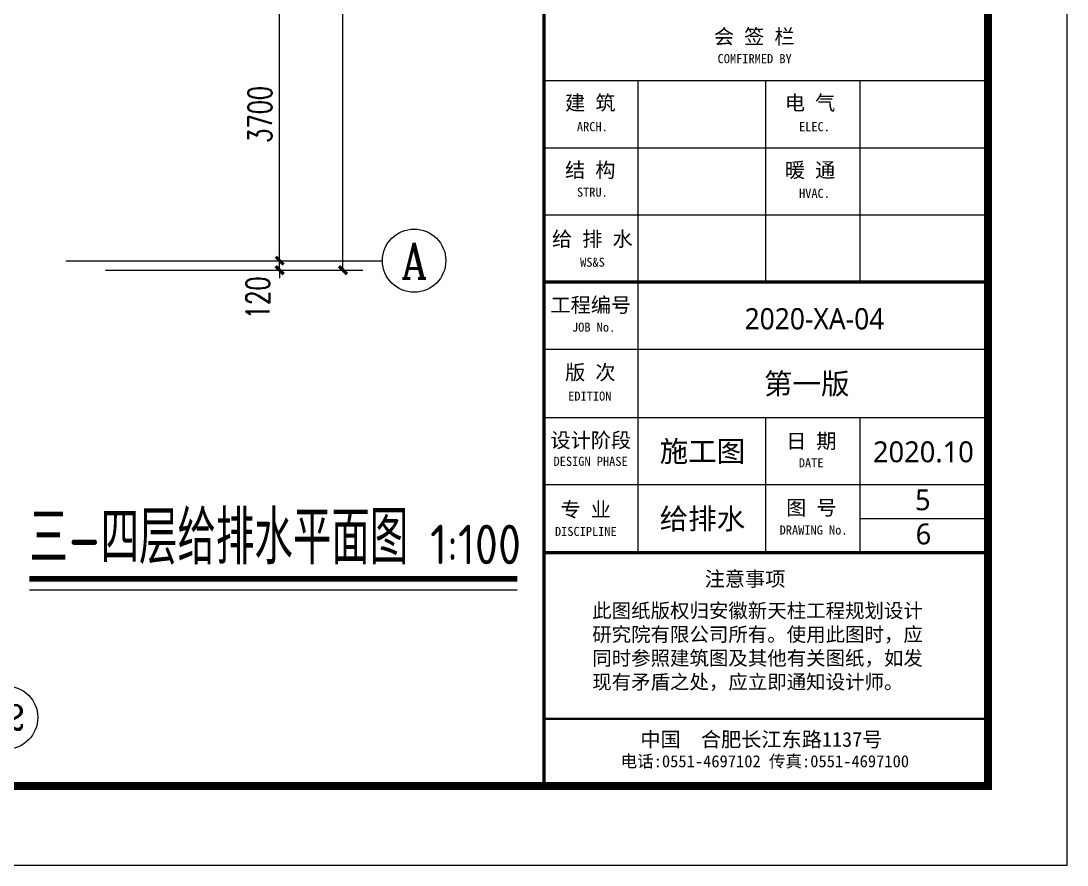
# Model space of a CAD drawing. Extents: x 343352 to 417652, y 770641 to 1036530.
# Drawn here: x 389531 to 402752, y 949831 to 960506 of the extents above; entities that cross this region are included whole.
import ezdxf
from ezdxf.enums import TextEntityAlignment as Align

# ---------------------------------------------------------------- set-up
doc = ezdxf.new("R2010")
doc.units = 0
doc.header["$LTSCALE"] = 1000
doc.header["$MEASUREMENT"] = 0
for name, color, linetype in [('46', 7, 'Continuous'), ('AXIS', 3, 'Continuous'), ('AXIS_TEXT', 7, 'Continuous'), ('DIM_SYMB', 3, 'Continuous'), ('PUB_TEXT', 7, 'Continuous'), ('PUB_TITLE', 4, 'Continuous')]:
    doc.layers.add(name, color=color, linetype=linetype)
doc.styles.add('-黑体', font='msyh.ttf', dxfattribs={"width": 0.8})
doc.styles.add('_TCH_AXIS', font='COMPLEX', dxfattribs={"bigfont": 'GBCBIG'})
doc.styles.add('_TCH_DIM_T3', font='SIMPLEX', dxfattribs={"width": 0.705882, "bigfont": 'GBCBIG'})
doc.styles.add('COMPLEX', font='COMPLEX')
doc.styles.get("Standard").update_dxf_attribs({"font": 'gbenor.shx', "bigfont": 'gbcbig.shx'})
doc.styles.add('TQ', font='')
doc.styles.get('TQ').set_extended_font_data('SimSun')
doc.dimstyles.new('_TCH_ARCH&&100', dxfattribs={"dimtxt": 297.5, "dimasz": 100, "dimexe": 250, "dimexo": 300, "dimgap": 100, "dimtad": 1, "dimdec": 0, "dimzin": 0, "dimdsep": 46, "dimtxsty": '_TCH_DIM_T3', "dimblk": 'ARCHTICK', "dimcen": 0.09, "dimclrt": 7, "dimazin": 2, "dimtfac": 1, "dimtdec": 0, "dimtix": 1, "dimtmove": 2, "dimatfit": 3, "dimfxl": 0, "dimtolj": 1, "dimtzin": 0, "dimarcsym": 0})

# ---------------------------------------------------------------- blocks, each defined once
blk = doc.blocks.new('ly')
at = {"layer": 'PUB_TEXT', "insert": (-5884, 1715), "char_height": 212, "width": 5144.75, "attachment_point": 1, "style": 'TQ'}
blk.add_mtext('此图纸版权归安徽新天柱工程规划设计研究院有限公司所有。使用此图时，应同时参照建筑图及其他有关图纸，如发现有矛盾之处，应立即通知设计师。', dxfattribs=at)
blk = doc.blocks.new('_ArchTick')
at = {"color": 0, "linetype": 'ByBlock', "const_width": 0.4}
blk.add_lwpolyline([(-0.5, -0.5), (0.5, 0.5)], dxfattribs=at)
blk = doc.blocks.new('*D76')
at = {"layer": 'AXIS', "color": 0, "lineweight": -2}
for p, q in [((392801, 957474), (392801, 957574)), ((390601, 957474), (393051, 957474)), ((392801, 957354), (392801, 957474)), ((390601, 957354), (393051, 957354)), ((392801, 957354), (392801, 957254))]:
    blk.add_line(p, q, dxfattribs=at)
at = {"layer": 'Defpoints', "color": 0}
for p in [(390301, 957474), (392801, 957474), (390301, 957354)]:
    blk.add_point(p, dxfattribs=at)
at = {"layer": 'AXIS', "color": 0, "lineweight": -2, "xscale": 100, "yscale": 100, "zscale": 100}
for p, rotation in [((392801, 957474), 270), ((392801, 957354), 90)]:
    blk.add_blockref('_ArchTick', p, dxfattribs=dict(at, rotation=rotation))
at = {"layer": 'AXIS', "color": 7, "insert": (392526, 957004), "char_height": 297.5, "attachment_point": 5, "rotation": 90, "style": '_TCH_DIM_T3'}
blk.add_mtext('\\A1;120', dxfattribs=at)
blk = doc.blocks.new('*D77')
at = {"layer": 'AXIS', "color": 0, "lineweight": -2}
for p, q in [((390601, 961174), (393051, 961174)), ((392801, 957474), (392801, 961174)), ((390601, 957474), (393051, 957474))]:
    blk.add_line(p, q, dxfattribs=at)
at = {"layer": 'Defpoints', "color": 0}
for p in [(390301, 961174), (392801, 961174), (390301, 957474)]:
    blk.add_point(p, dxfattribs=at)
at = {"layer": 'AXIS', "color": 0, "lineweight": -2, "xscale": 100, "yscale": 100, "zscale": 100}
for p, rotation in [((392801, 961174), 90), ((392801, 957474), 270)]:
    blk.add_blockref('_ArchTick', p, dxfattribs=dict(at, rotation=rotation))
at = {"layer": 'AXIS', "color": 7, "insert": (392552, 959324), "char_height": 297.5, "attachment_point": 5, "rotation": 90, "style": '_TCH_DIM_T3'}
blk.add_mtext('\\A1;3700', dxfattribs=at)
blk = doc.blocks.new('*D83')
at = {"layer": 'AXIS', "color": 0, "lineweight": -2}
for p, q in [((390601, 984594), (393851, 984594)), ((393601, 957354), (393601, 984594)), ((390601, 957354), (393851, 957354))]:
    blk.add_line(p, q, dxfattribs=at)
at = {"layer": 'Defpoints', "color": 0}
for p in [(390301, 984594), (393601, 984594), (390301, 957354)]:
    blk.add_point(p, dxfattribs=at)
at = {"layer": 'AXIS', "color": 0, "lineweight": -2, "xscale": 100, "yscale": 100, "zscale": 100}
for p, rotation in [((393601, 984594), 90), ((393601, 957354), 270)]:
    blk.add_blockref('_ArchTick', p, dxfattribs=dict(at, rotation=rotation))
at = {"layer": 'AXIS', "color": 7, "insert": (393352, 970974), "char_height": 297.5, "attachment_point": 5, "rotation": 90, "style": '_TCH_DIM_T3'}
blk.add_mtext('\\A1;27240', dxfattribs=at)
blk = doc.blocks.new('_AXISO')
blk.add_circle((0, 0), 0.5)
at = {"layer": 'AXIS_TEXT', "style": 'COMPLEX', "width": 1.041667}
blk.add_attdef('A', text='', height=0.56, dxfattribs=at).set_placement((-0.25, -0.28), (0.25, -0.28), align=Align.FIT)

msp = doc.modelspace()

# ---------------------------------------------------------------- linework, layer by layer
at = {"layer": 'AXIS'}
msp.add_line((390100.6, 957474), (394100.6, 957474), dxfattribs=at)
at = {"layer": 'DIM_SYMB', "const_width": 70}
msp.add_lwpolyline([(389637.5, 953450.6), (395803.4, 953450.6)], dxfattribs=at)
at = {"layer": 'DIM_SYMB'}
msp.add_lwpolyline([(389637.5, 953310.6), (395803.4, 953310.6)], dxfattribs=at)
at = {"layer": 'PUB_TEXT'}
for p, q in [((401752.5, 950830.9), (401752.5, 951318.4)), ((401754.9, 950830.7), (400974.6, 950830.7))]:
    msp.add_line(p, q, dxfattribs=at)
at = {"layer": 'PUB_TITLE'}
for p, q in [((396142.5, 959752.9), (401752.5, 959752.9)), ((397332.1, 957202.9), (397332.1, 959752.9)), ((398947.1, 957202.9), (398947.1, 959752.9)), ((400137.1, 957202.9), (400137.1, 959752.9)), ((396142.5, 958902.9), (401752.5, 958902.9)), ((396142.5, 958052.9), (401752.5, 958052.9)), ((397332.7, 953780.8), (397332.7, 957202.9)), ((396142.5, 956352.9), (401752.5, 956352.9)), ((396142.5, 955491.8), (401752.5, 955491.8)), ((398947.1, 953780.8), (398947.1, 955491.8)), ((400137.1, 953780.8), (400137.1, 955491.8)), ((396142.5, 954641.8), (401769.7, 954641.8)), ((401752.5, 954211.3), (400137.1, 954211.3))]:
    msp.add_line(p, q, dxfattribs=at)
at = {"layer": 'PUB_TITLE', "lineweight": 40}
for p, q in [((396142.5, 957202.9), (401752.5, 957202.9)), ((396142.5, 951680.9), (401752.5, 951680.9))]:
    msp.add_line(p, q, dxfattribs=at)
at = {"layer": 'PUB_TITLE'}
msp.add_lwpolyline([(343352.5, 949830.9), (402752.5, 949830.9), (402752.5, 991830.9), (343352.5, 991830.9)], close=True, dxfattribs=at)
at = {"layer": 'PUB_TITLE', "const_width": 100}
msp.add_lwpolyline([(345852.5, 950830.9), (401752.5, 950830.9), (401752.5, 990830.9), (345852.5, 990830.9)], close=True, dxfattribs=at)
at = {"layer": 'PUB_TITLE', "lineweight": 40, "const_width": 42.5}
for points in [[(396142.5, 990830.9), (396142.5, 950830.9)], [(396142.5, 953780.8), (401724.9, 953780.8)]]:
    msp.add_lwpolyline(points, dxfattribs=at)
at = {"layer": 'PUB_TITLE', "const_width": 42.5}
msp.add_lwpolyline([(396142.5, 957202.9), (401752.5, 957202.9)], dxfattribs=at)

# ---------------------------------------------------------------- block references
at = {"layer": 'AXIS'}
ref = msp.add_blockref('_AXISO', (394500.6, 957474), dxfattribs=dict(at, xscale=800, yscale=800, zscale=800))
ref.add_attrib('A', 'A', dxfattribs={"layer": 'AXIS_TEXT', "height": 452.9, "style": '_TCH_AXIS', "width": 0.848485}).set_placement((394335.9, 957247.6), (394665.3, 957247.6), align=Align.FIT)
ref = msp.add_blockref('_AXISO', (389344.3, 951696.5), dxfattribs=dict(at, xscale=800, yscale=800, zscale=800))
ref.add_attrib('A', '12', dxfattribs={"layer": 'AXIS_TEXT', "height": 313.55, "style": '_TCH_AXIS', "width": 1.071557}).set_placement((389112.4, 951539.8), (389576.3, 951539.8), align=Align.FIT)
at = {"layer": 'PUB_TEXT', "xscale": 0.849999999627471, "yscale": 0.8500000000931323, "zscale": 0.85}
msp.add_blockref('ly', (401752.5, 951680.9), dxfattribs=at)

# ---------------------------------------------------------------- texts
at = {"layer": '46', "linetype": 'Continuous', "style": '-黑体', "width": 0.95}
msp.add_text('2020-XA-04', height=269.2, dxfattribs=at).set_placement((398677.1, 956604.3, 353913.7))
at = {"layer": '46', "linetype": 'Continuous', "style": '-黑体'}
for s, height, p in [('第一版', 264.33, (398921.4, 955785.3)), ('施工图', 264.33, (397603.1, 954930.8)), ('2020.10', 264.33, (400299.7, 954924.8)), ('5', 264.3, (400830.7, 954318.1)), ('给排水', 264.33, (397603.1, 954078.2)), ('6', 264.3, (400838.7, 953885.7))]:
    msp.add_text(s, height=height, dxfattribs=at).set_placement(p)
at = {"layer": 'DIM_SYMB', "color": 7}
for s, height, p in [('四层给排水平面图', 675.18, (390537.3, 953635.3)), ('三', 675.2, (389637.5, 953635.3)), ('1:100', 500, (394703.1, 953635.3)), ('-', 700, (390129, 953635.3))]:
    msp.add_text(s, height=height, dxfattribs=at).set_placement(p)
at = {"layer": 'PUB_TEXT', "style": 'TQ'}
for s, height, p in [(' 工程编号', 187, (396095.8, 956820.4)), ('      JOB No.', 114.75, (396027.3, 956575.7)), ('  版 次', 187, (396153.8, 955968.2)), ('     EDITION', 114.75, (396056.9, 955704.2)), (' 设计阶段', 187, (396095.8, 955110.4)), ('日 期', 187, (399202.1, 955099.8)), ('     DESIGN PHASE', 114.75, (395872.2, 954879.5)), ('         DATE', 114.75, (398659.4, 954860.6)), ('  专 业', 187, (396095.8, 954233.7)), ('图 号', 187, (399202.1, 954257.9)), ('     DISCIPLINE', 114.75, (395889.9, 953993.1)), ('     DRAWING No.', 114.75, (398729.4, 954010.4)), ('注意事项', 187, (398172.1, 953357)), ('  中国  合肥长江东路1137号', 187, (397105.2, 951326.5)), ('电话:0551-4697102 传真:0551-4697100', 153, (397110.5, 951067.8))]:
    msp.add_text(s, height=height, dxfattribs=at).set_placement(p)
at = {"layer": 'PUB_TEXT', "attachment_point": 1, "style": 'TQ'}
for s, insert, char_height, width in [('会 签 栏', (398288.9, 960401.5), 187, 2223.6), ('COMFIRMED BY', (398335.7, 960086.2), 114.75, 2399.55), ('建 筑', (396408, 959563.5), 187, 2006), ('电 气', (399185.5, 959563.5), 187, 2006), ('   ARCH.', (396323.7, 959225.9), 114.75, 2399.55), ('   ELEC.', (399131, 959225.9), 114.75, 2399.55), ('结 构', (396408, 958713.5), 187, 2006), ('暖 通', (399185.5, 958713.5), 187, 2006), ('   STRU.', (396323.7, 958398.2), 114.75, 2399.55), ('   HVAC.', (399131, 958383.3), 114.75, 2399.55), ('给 排 水', (396243, 957842), 187, 2223.6), ('   WS&S', (396364.3, 957511.9), 114.75, 2441.2)]:
    msp.add_mtext(s, dxfattribs=dict(at, insert=insert, char_height=char_height, width=width))

# ---------------------------------------------------------------- dimensions: what is measured, and where the dimension line sits
at = {"layer": 'AXIS'}
for p1, p2, distance, picture, middle in [((390300.6, 957354), (390300.6, 984594), -3300, '*D83', (393351.8, 970974)), ((390300.6, 957474), (390300.6, 961174), -2500, '*D77', (392551.8, 959324))]:
    dim = msp.add_aligned_dim(p1=p1, p2=p2, distance=distance, dimstyle='_TCH_ARCH&&100', dxfattribs=at)
    dim.commit()
    dim.dimension.update_dxf_attribs({"geometry": picture, "text_midpoint": middle})
dim = msp.add_linear_dim(base=(392800.6, 957474), p1=(390300.6, 957354), p2=(390300.6, 957474), angle=90, dimstyle='_TCH_ARCH&&100', dxfattribs=at)
dim.commit()
dim.dimension.update_dxf_attribs({"geometry": '*D76', "text_midpoint": (392525.6, 957004), "dimtype": 129})

doc.saveas('drawing.dxf')
